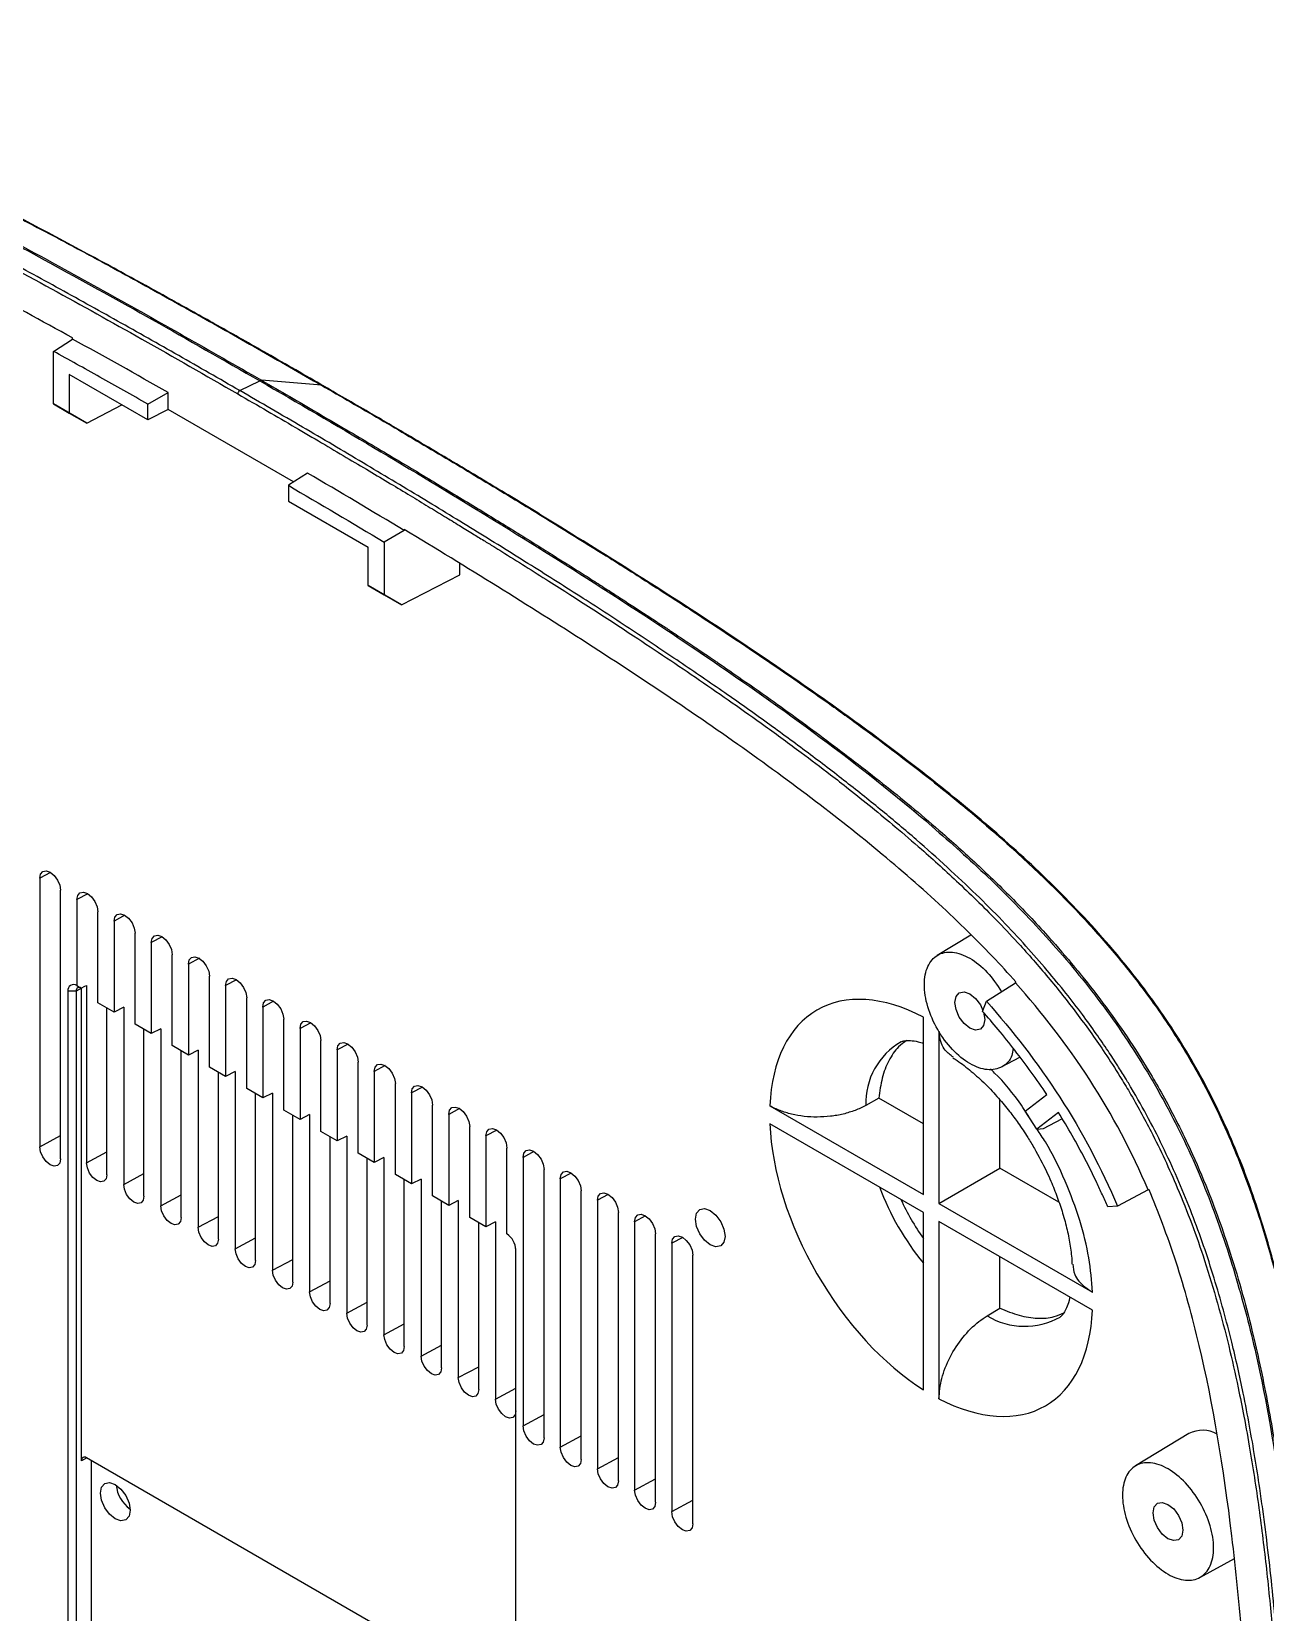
# Model space of a CAD drawing. Header units: millimetres. Extents: x 2884 to 3947, y -242 to 509.
# Drawn here: x 3772.9 to 3866.8, y 136.7 to 256.9 of the extents above; entities that cross this region are included whole.
import ezdxf

# ---------------------------------------------------------------- set-up
doc = ezdxf.new("R2010")
doc.units = ezdxf.units.MM
doc.header["$LTSCALE"] = 16.334999
doc.layers.get('0').update_dxf_attribs({"lineweight": 18})

msp = doc.modelspace()

# ---------------------------------------------------------------- linework, layer by layer
at = {"color": 7, "linetype": 'Continuous', "lineweight": 25}
for p, q in [((3774.6, 232.62), (3776.05, 233.55)), ((3776.05, 233.55), (3776.05, 233.64)), ((3774.6, 228.63), (3774.6, 232.62)), ((3775.8, 230.85), (3775.8, 227.93)), ((3781.78, 227.4), (3775.8, 230.85)), ((3788.77, 229.63), (3790.28, 230.38)), ((3794.99, 230.04), (3790.43, 230.42)), ((3774.6, 228.63), (3775.8, 227.93)), ((3775.86, 227.89), (3774.6, 228.63)), ((3777.13, 227.16), (3779.8, 228.54)), ((3781.78, 228.6), (3783.31, 229.49)), ((3781.78, 227.4), (3781.78, 228.6)), ((3783.31, 228.2), (3783.31, 229.49)), ((3775.8, 227.93), (3777.13, 227.16)), ((3777.13, 227.16), (3775.86, 227.89)), ((3783.31, 228.2), (3781.78, 227.4)), ((3792.86, 222.69), (3783.31, 228.2)), ((3793.92, 223.36), (3792.46, 222.43)), ((3792.46, 222.43), (3792.46, 221.23)), ((3792.46, 221.23), (3798.54, 217.73)), ((3801.27, 218.99), (3799.74, 218.11)), ((3801.27, 219.07), (3801.27, 218.99)), ((3798.54, 214.81), (3798.54, 217.73)), ((3799.74, 218.11), (3799.74, 214.11)), ((3805.5, 215.63), (3805.5, 216.5)), ((3801.07, 213.34), (3805.5, 215.63)), ((3798.54, 214.81), (3799.74, 214.11)), ((3799.8, 214.07), (3798.54, 214.81)), ((3799.74, 214.11), (3801.07, 213.34)), ((3801.07, 213.34), (3799.8, 214.07)), ((3773.55, 192.55), (3773.55, 172.13)), ((3775.14, 171.21), (3775.14, 191.63)), ((3776.38, 190.92), (3776.38, 184.38)), ((3777.97, 183.08), (3777.97, 189.99)), ((3779.2, 189.28), (3779.2, 182.37)), ((3780.8, 181.45), (3780.8, 188.36)), ((3782.03, 187.65), (3782.03, 180.74)), ((3844.37, 188.23), (3841.82, 186.68)), ((3783.63, 179.82), (3783.63, 186.73)), ((3784.86, 186.02), (3784.86, 179.1)), ((3775.69, 183.96), (3775.69, 109.66)), ((3776.32, 183.96), (3775.69, 183.96)), ((3776.72, 184.18), (3776.32, 183.96)), ((3776.32, 183.96), (3776.32, 109.66)), ((3776.38, 184.38), (3776.7, 184.19)), ((3776.7, 184.19), (3776.99, 184.34)), ((3776.72, 184.18), (3776.73, 184.21)), ((3776.72, 148.25), (3776.72, 184.18)), ((3776.99, 184.34), (3777.11, 184.4)), ((3777.11, 184.4), (3777.11, 170.9)), ((3786.46, 178.18), (3786.46, 185.09)), ((3787.69, 184.38), (3787.69, 177.47)), ((3845.57, 183.19), (3847.78, 184.6)), ((3847.78, 184.6), (3847.8, 184.66)), ((3779.2, 182.37), (3777.97, 183.08)), ((3789.29, 176.55), (3789.29, 183.46)), ((3790.52, 182.75), (3790.52, 175.84)), ((3845.27, 182.42), (3845.57, 183.19)), ((3778.65, 170), (3778.65, 182.69)), ((3779.94, 182.74), (3779.2, 182.37)), ((3779.94, 182.74), (3779.94, 169.26)), ((3792.11, 174.92), (3792.11, 181.83)), ((3840.77, 168.5), (3840.77, 181.99)), ((3782.03, 180.74), (3780.8, 181.45)), ((3781.48, 168.37), (3781.48, 181.05)), ((3782.76, 181.1), (3782.03, 180.74)), ((3782.76, 181.1), (3782.76, 167.63)), ((3793.35, 181.12), (3793.35, 174.21)), ((3841.95, 180.91), (3841.95, 167.82)), ((3784.86, 179.1), (3783.63, 179.82)), ((3784.31, 166.74), (3784.31, 179.42)), ((3785.59, 179.47), (3784.86, 179.1)), ((3785.59, 179.47), (3785.59, 166)), ((3794.94, 173.28), (3794.94, 180.2)), ((3796.17, 179.49), (3796.17, 172.57)), ((3787.69, 177.47), (3786.46, 178.18)), ((3797.77, 171.65), (3797.77, 178.56)), ((3846.72, 178.2), (3848.1, 178.95)), ((3787.14, 165.1), (3787.14, 177.79)), ((3788.42, 177.84), (3787.69, 177.47)), ((3788.42, 177.84), (3788.42, 164.36)), ((3799, 177.85), (3799, 170.94)), ((3800.6, 170.02), (3800.6, 176.93)), ((3790.52, 175.84), (3789.29, 176.55)), ((3789.97, 163.47), (3789.97, 176.16)), ((3791.25, 176.2), (3790.52, 175.84)), ((3791.25, 176.2), (3791.25, 162.73)), ((3801.83, 176.22), (3801.83, 169.31)), ((3837.38, 175.82), (3836.38, 175.27)), ((3840.77, 173.86), (3837.38, 175.82)), ((3846.59, 170.5), (3846.59, 175.68)), ((3848.52, 174.84), (3850.15, 176.11)), ((3793.35, 174.21), (3792.11, 174.92)), ((3792.8, 161.84), (3792.8, 174.52)), ((3794.08, 174.57), (3793.35, 174.21)), ((3794.08, 174.57), (3794.08, 161.1)), ((3803.43, 168.39), (3803.43, 175.3)), ((3804.66, 174.59), (3804.66, 167.67)), ((3829.09, 175.24), (3840.77, 168.5)), ((3849.4, 173.46), (3848.52, 174.84)), ((3851.04, 174.73), (3849.4, 173.46)), ((3796.17, 172.57), (3794.94, 173.28)), ((3806.26, 166.75), (3806.26, 173.66)), ((3840.77, 167.13), (3829.09, 173.88)), ((3849.4, 173.46), (3849.91, 173.52)), ((3849.91, 173.52), (3851.31, 174.26)), ((3795.63, 160.21), (3795.63, 172.89)), ((3796.91, 172.94), (3796.17, 172.57)), ((3796.91, 172.94), (3796.91, 159.47)), ((3807.49, 172.95), (3807.49, 166.04)), ((3809.08, 165.5), (3809.08, 172.03)), ((3799, 170.94), (3797.77, 171.65)), ((3798.45, 158.57), (3798.45, 171.26)), ((3799.73, 171.31), (3799, 170.94)), ((3799.73, 171.31), (3799.73, 157.83)), ((3810.32, 171.32), (3810.32, 150.91)), ((3801.83, 169.31), (3800.6, 170.02)), ((3801.28, 156.94), (3801.28, 169.62)), ((3802.56, 169.67), (3801.83, 169.31)), ((3802.56, 169.67), (3802.56, 156.2)), ((3811.91, 149.99), (3811.91, 170.4)), ((3813.14, 169.69), (3813.14, 149.27)), ((3841.95, 167.82), (3846.59, 170.5)), ((3851.08, 167.91), (3846.59, 170.5)), ((3804.66, 167.67), (3803.43, 168.39)), ((3814.74, 148.35), (3814.74, 168.77)), ((3857.87, 168.85), (3855.54, 167.62)), ((3857.93, 168.85), (3857.87, 168.85)), ((3804.11, 155.31), (3804.11, 167.99)), ((3805.39, 168.04), (3804.66, 167.67)), ((3805.39, 168.04), (3805.39, 154.57)), ((3815.97, 168.06), (3815.97, 147.64)), ((3817.57, 146.72), (3817.57, 167.13)), ((3840.77, 153.64), (3840.77, 167.13)), ((3841.95, 167.82), (3853.63, 161.07)), ((3855.54, 167.62), (3854.79, 167.56)), ((3807.49, 166.04), (3806.26, 166.75)), ((3806.94, 153.67), (3806.94, 166.36)), ((3808.22, 166.41), (3807.49, 166.04)), ((3808.22, 166.41), (3808.22, 152.93)), ((3818.8, 166.42), (3818.8, 146.01)), ((3841.95, 166.45), (3841.95, 152.96)), ((3853.63, 159.71), (3841.95, 166.45)), ((3820.4, 145.09), (3820.4, 165.5)), ((3821.63, 164.79), (3821.63, 144.38)), ((3809.77, 152.04), (3809.77, 164.38)), ((3809.77, 89.98), (3809.77, 164.29)), ((3823.23, 143.45), (3823.23, 163.87)), ((3846.59, 159.85), (3846.59, 163.77)), ((3845.62, 159.27), (3846.59, 159.85)), ((3860.96, 150.31), (3856.89, 147.85)), ((3809.77, 129.61), (3777.1, 148.47)), ((3777.46, 148.27), (3777.46, 110.27)), ((3861.79, 139.36), (3864.42, 140.81))]:
    msp.add_line(p, q, dxfattribs=at)
at = {"color": 8, "linetype": 'Continuous', "lineweight": 25}
for p, q in [((3774.37, 192.99), (3773.55, 192.55)), ((3777.2, 191.36), (3776.38, 190.92)), ((3780.03, 189.73), (3779.2, 189.28)), ((3782.86, 188.09), (3782.03, 187.65)), ((3785.69, 186.46), (3784.86, 186.02)), ((3788.51, 184.83), (3787.69, 184.38)), ((3791.34, 183.2), (3790.52, 182.75)), ((3794.17, 181.56), (3793.35, 181.12)), ((3797, 179.93), (3796.17, 179.49)), ((3799.83, 178.3), (3799, 177.85)), ((3802.66, 176.66), (3801.83, 176.22)), ((3805.49, 175.03), (3804.66, 174.59)), ((3808.31, 173.4), (3807.49, 172.95)), ((3773.55, 172.13), (3775.14, 172.99)), ((3777.11, 170.9), (3778.65, 171.73)), ((3811.14, 171.77), (3810.32, 171.32)), ((3779.94, 169.26), (3781.48, 170.1)), ((3813.97, 170.13), (3813.14, 169.69)), ((3782.76, 167.63), (3784.31, 168.46)), ((3816.8, 168.5), (3815.97, 168.06)), ((3785.59, 166), (3787.14, 166.83)), ((3819.63, 166.87), (3818.8, 166.42)), ((3788.42, 164.36), (3789.97, 165.2)), ((3822.46, 165.23), (3821.63, 164.79)), ((3791.25, 162.73), (3792.8, 163.56)), ((3794.08, 161.1), (3795.63, 161.93)), ((3796.91, 159.47), (3798.45, 160.3)), ((3799.73, 157.83), (3801.28, 158.67)), ((3802.56, 156.2), (3804.11, 157.03)), ((3805.39, 154.57), (3806.94, 155.4)), ((3808.22, 152.93), (3809.77, 153.77)), ((3810.32, 150.91), (3811.91, 151.77)), ((3813.14, 149.27), (3814.74, 150.13)), ((3777.12, 148.46), (3776.72, 148.25)), ((3815.97, 147.64), (3817.57, 148.5)), ((3818.8, 146.01), (3820.4, 146.87)), ((3821.63, 144.38), (3823.23, 145.24))]:
    msp.add_line(p, q, dxfattribs=at)
at = {"color": 7, "linetype": 'Continuous', "lineweight": 25}
for points in [[(3773.55, 192.55), (3773.61, 192.87), (3773.78, 193.06), (3774.04, 193.12), (3774.35, 193.01), (3774.65, 192.76), (3774.91, 192.41), (3775.08, 192.01), (3775.14, 191.63)], [(3776.38, 190.92), (3776.44, 191.23), (3776.61, 191.43), (3776.87, 191.48), (3777.17, 191.38), (3777.48, 191.13), (3777.74, 190.78), (3777.91, 190.38), (3777.97, 189.99)], [(3779.2, 189.28), (3779.26, 189.6), (3779.44, 189.8), (3779.7, 189.85), (3780, 189.74), (3780.31, 189.5), (3780.57, 189.15), (3780.74, 188.75), (3780.8, 188.36)], [(3782.03, 187.65), (3782.09, 187.97), (3782.27, 188.17), (3782.52, 188.22), (3782.83, 188.11), (3783.14, 187.86), (3783.4, 187.51), (3783.57, 187.12), (3783.63, 186.73)], [(3784.86, 186.02), (3784.92, 186.33), (3785.09, 186.53), (3785.35, 186.58), (3785.66, 186.48), (3785.96, 186.23), (3786.22, 185.88), (3786.4, 185.48), (3786.46, 185.09)], [(3787.69, 184.38), (3787.75, 184.7), (3787.92, 184.9), (3788.18, 184.95), (3788.49, 184.84), (3788.79, 184.6), (3789.05, 184.25), (3789.23, 183.85), (3789.29, 183.46)], [(3790.52, 182.75), (3790.58, 183.07), (3790.75, 183.27), (3791.01, 183.32), (3791.32, 183.21), (3791.62, 182.97), (3791.88, 182.62), (3792.05, 182.22), (3792.11, 181.83)], [(3845.35, 182.35), (3845.43, 181.8), (3845.35, 181.35), (3845.1, 181.07), (3844.73, 181), (3844.3, 181.15), (3843.87, 181.5), (3843.5, 181.99), (3843.25, 182.56), (3843.17, 183.11), (3843.25, 183.56), (3843.5, 183.84), (3843.87, 183.91), (3844.3, 183.76), (3844.73, 183.41), (3845.1, 182.92), (3845.3, 182.5)], [(3793.35, 181.12), (3793.41, 181.44), (3793.58, 181.64), (3793.84, 181.69), (3794.14, 181.58), (3794.45, 181.33), (3794.71, 180.98), (3794.88, 180.58), (3794.94, 180.2)], [(3796.17, 179.49), (3796.23, 179.8), (3796.41, 180), (3796.67, 180.05), (3796.97, 179.95), (3797.28, 179.7), (3797.54, 179.35), (3797.71, 178.95), (3797.77, 178.56)], [(3799, 177.85), (3799.06, 178.17), (3799.24, 178.37), (3799.5, 178.42), (3799.8, 178.31), (3800.11, 178.07), (3800.37, 177.72), (3800.54, 177.32), (3800.6, 176.93)], [(3801.83, 176.22), (3801.89, 176.54), (3802.06, 176.74), (3802.32, 176.79), (3802.63, 176.68), (3802.94, 176.43), (3803.19, 176.08), (3803.37, 175.69), (3803.43, 175.3)], [(3804.66, 174.59), (3804.72, 174.9), (3804.89, 175.1), (3805.15, 175.15), (3805.46, 175.05), (3805.76, 174.8), (3806.02, 174.45), (3806.2, 174.05), (3806.26, 173.66)], [(3807.49, 172.95), (3807.55, 173.27), (3807.72, 173.47), (3807.98, 173.52), (3808.29, 173.42), (3808.59, 173.17), (3808.85, 172.82), (3809.02, 172.42), (3809.08, 172.03)], [(3775.14, 171.21), (3775.08, 170.89), (3774.91, 170.7), (3774.65, 170.64), (3774.35, 170.75), (3774.04, 171), (3773.78, 171.35), (3773.61, 171.75), (3773.55, 172.13)], [(3778.65, 170), (3778.6, 169.69), (3778.43, 169.5), (3778.18, 169.45), (3777.88, 169.56), (3777.58, 169.79), (3777.33, 170.13), (3777.17, 170.52), (3777.11, 170.9)], [(3810.32, 171.32), (3810.38, 171.64), (3810.55, 171.84), (3810.81, 171.89), (3811.11, 171.78), (3811.42, 171.54), (3811.68, 171.19), (3811.85, 170.79), (3811.91, 170.4)], [(3813.14, 169.69), (3813.21, 170.01), (3813.38, 170.21), (3813.64, 170.26), (3813.94, 170.15), (3814.25, 169.9), (3814.51, 169.55), (3814.68, 169.15), (3814.74, 168.77)], [(3781.48, 168.37), (3781.42, 168.06), (3781.26, 167.87), (3781.01, 167.82), (3780.71, 167.92), (3780.41, 168.16), (3780.16, 168.5), (3779.99, 168.89), (3779.94, 169.26)], [(3815.97, 168.06), (3816.03, 168.37), (3816.21, 168.57), (3816.47, 168.62), (3816.77, 168.52), (3817.08, 168.27), (3817.34, 167.92), (3817.51, 167.52), (3817.57, 167.13)], [(3784.31, 166.74), (3784.25, 166.43), (3784.08, 166.24), (3783.83, 166.19), (3783.54, 166.29), (3783.24, 166.53), (3782.99, 166.87), (3782.82, 167.25), (3782.76, 167.63)], [(3823.42, 166.62), (3823.5, 167.07), (3823.75, 167.35), (3824.12, 167.42), (3824.55, 167.27), (3824.98, 166.92), (3825.35, 166.42), (3825.59, 165.86), (3825.68, 165.31), (3825.59, 164.86), (3825.35, 164.58), (3824.98, 164.51), (3824.55, 164.66), (3824.12, 165.01), (3823.75, 165.5), (3823.5, 166.07), (3823.42, 166.62)], [(3787.14, 165.1), (3787.08, 164.8), (3786.91, 164.6), (3786.66, 164.55), (3786.37, 164.66), (3786.07, 164.9), (3785.82, 165.23), (3785.65, 165.62), (3785.59, 166)], [(3818.8, 166.42), (3818.86, 166.74), (3819.04, 166.94), (3819.29, 166.99), (3819.6, 166.88), (3819.91, 166.64), (3820.16, 166.29), (3820.34, 165.89), (3820.4, 165.5)], [(3821.63, 164.79), (3821.69, 165.11), (3821.86, 165.31), (3822.12, 165.36), (3822.43, 165.25), (3822.73, 165), (3822.99, 164.66), (3823.17, 164.26), (3823.23, 163.87)], [(3789.97, 163.47), (3789.91, 163.16), (3789.74, 162.97), (3789.49, 162.92), (3789.19, 163.02), (3788.9, 163.26), (3788.65, 163.6), (3788.48, 163.99), (3788.42, 164.36)], [(3792.8, 161.84), (3792.74, 161.53), (3792.57, 161.34), (3792.32, 161.29), (3792.02, 161.39), (3791.73, 161.63), (3791.48, 161.97), (3791.31, 162.36), (3791.25, 162.73)], [(3795.63, 160.21), (3795.57, 159.9), (3795.4, 159.7), (3795.15, 159.66), (3794.85, 159.76), (3794.56, 160), (3794.3, 160.34), (3794.14, 160.72), (3794.08, 161.1)], [(3798.45, 158.57), (3798.39, 158.26), (3798.23, 158.07), (3797.98, 158.02), (3797.68, 158.13), (3797.38, 158.36), (3797.13, 158.7), (3796.96, 159.09), (3796.91, 159.47)], [(3801.28, 156.94), (3801.22, 156.63), (3801.06, 156.44), (3800.8, 156.39), (3800.51, 156.49), (3800.21, 156.73), (3799.96, 157.07), (3799.79, 157.46), (3799.73, 157.83)], [(3804.11, 155.31), (3804.05, 155), (3803.88, 154.81), (3803.63, 154.76), (3803.34, 154.86), (3803.04, 155.1), (3802.79, 155.44), (3802.62, 155.82), (3802.56, 156.2)], [(3806.94, 153.67), (3806.88, 153.37), (3806.71, 153.17), (3806.46, 153.12), (3806.17, 153.23), (3805.87, 153.47), (3805.62, 153.8), (3805.45, 154.19), (3805.39, 154.57)], [(3809.77, 152.04), (3809.71, 151.73), (3809.54, 151.54), (3809.29, 151.49), (3808.99, 151.59), (3808.7, 151.83), (3808.45, 152.17), (3808.28, 152.56), (3808.22, 152.93)], [(3811.91, 149.99), (3811.85, 149.67), (3811.68, 149.47), (3811.42, 149.42), (3811.11, 149.52), (3810.81, 149.77), (3810.55, 150.12), (3810.38, 150.52), (3810.32, 150.91)], [(3814.74, 148.35), (3814.68, 148.04), (3814.51, 147.84), (3814.25, 147.79), (3813.94, 147.89), (3813.64, 148.14), (3813.38, 148.49), (3813.21, 148.89), (3813.14, 149.27)], [(3817.57, 146.72), (3817.51, 146.4), (3817.34, 146.2), (3817.08, 146.15), (3816.77, 146.26), (3816.47, 146.51), (3816.21, 146.86), (3816.03, 147.25), (3815.97, 147.64)], [(3778.16, 145.79), (3778.25, 146.24), (3778.49, 146.52), (3778.86, 146.59), (3779.29, 146.44), (3779.73, 146.09), (3780.09, 145.6), (3780.34, 145.03), (3780.43, 144.48), (3780.34, 144.03), (3780.09, 143.75), (3779.73, 143.68), (3779.29, 143.83), (3778.86, 144.18), (3778.49, 144.67), (3778.25, 145.24), (3778.16, 145.79)], [(3820.4, 145.09), (3820.34, 144.77), (3820.16, 144.57), (3819.91, 144.52), (3819.6, 144.63), (3819.29, 144.87), (3819.04, 145.22), (3818.86, 145.62), (3818.8, 146.01)], [(3823.23, 143.45), (3823.17, 143.14), (3822.99, 142.94), (3822.73, 142.89), (3822.43, 142.99), (3822.12, 143.24), (3821.86, 143.59), (3821.69, 143.99), (3821.63, 144.38)], [(3860.5, 142.97), (3860.42, 142.52), (3860.17, 142.24), (3859.81, 142.17), (3859.37, 142.32), (3858.94, 142.67), (3858.57, 143.16), (3858.33, 143.73), (3858.24, 144.28), (3858.33, 144.73), (3858.57, 145.01), (3858.94, 145.08), (3859.37, 144.93), (3859.81, 144.58), (3860.17, 144.09), (3860.42, 143.52), (3860.5, 142.97)]]:
    msp.add_lwpolyline(points, dxfattribs=at)
for centre, radius, start, end in [((3788.92, 229.37), 0.304, 120.0658, 177.6238), ((3790.41, 230.13), 0.29, 87.3444, 118.2381), ((3776.12, 184.03), 0.434, 53.3204, 189.593), ((3776.56, 184), 0.241, 52.9259, 189.5362), ((3808.23, 164.21), 1.54, 2.6823, 56.346), ((3862, 148.25), 2.31, 61.2651, 116.8315), ((3776.96, 148.29), 0.234, 50.7948, 189.2157), ((3781.86, 146.62), 2.5, 185.0709, 234.9239)]:
    msp.add_arc(centre, radius, start, end, dxfattribs=at)
at = {"color": 8, "linetype": 'Continuous', "lineweight": 25}
for centre, radius, start, end in [((3841.77, 175.44), 5.39, 120.0304, 181.8512), ((3856.7, 176.33), 20.6, 200.6442, 219.3533), ((3848.47, 163.99), 5.52, 238.926, 299.2337)]:
    msp.add_arc(centre, radius, start, end, dxfattribs=at)
for points, knots in [([(3721.46, 254.89), (3722.04, 255.14), (3723.36, 255.72), (3725.71, 256.13), (3729.05, 256.25), (3733.31, 255.7), (3738.38, 254.34), (3743.51, 252.54), (3748.67, 250.4), (3754.41, 247.77), (3760.71, 244.68), (3767.57, 241.11), (3774.44, 237.4), (3781.46, 233.49), (3786.18, 230.78), (3788.62, 229.38)], [0, 0, 0, 0, 3967.618716, 9013.878881, 14318.618262, 23355.29692, 32355.066291, 41243.935345, 50135.567075, 59085.036298, 70815.121816, 82536.196941, 94324.36745, 106033.890254, 118538.274573, 118538.274573, 118538.274573, 118538.274573]), ([(3788.77, 229.63), (3787.99, 230.08), (3786.44, 230.97), (3784.12, 232.3), (3781.79, 233.62), (3779.46, 234.93), (3777.14, 236.22), (3774.81, 237.51), (3772.49, 238.78), (3770.17, 240.03), (3767.85, 241.27), (3765.53, 242.49), (3763.21, 243.7), (3759.93, 245.37), (3755.7, 247.46), (3750.52, 249.89), (3745.35, 252.11), (3741.51, 253.55), (3738.7, 254.48), (3736.59, 255.12), (3733.6, 255.87), (3731.09, 256.28), (3729.33, 256.42), (3728.57, 256.45), (3727.82, 256.47), (3727.08, 256.45), (3726.35, 256.41), (3725.63, 256.34), (3724.92, 256.23), (3724.23, 256.1), (3723.55, 255.94), (3722.88, 255.73), (3722.23, 255.5), (3721.81, 255.32), (3721.6, 255.23)], [0, 0, 0, 0, 9556.161199, 19114.639941, 28674.188124, 38233.588132, 47791.655232, 57347.240026, 66899.230929, 76446.69147, 85989.728437, 95528.129276, 105061.672154, 114590.295983, 135999.332791, 157389.210144, 178774.904779, 200192.905901, 205345.648348, 214240.426358, 226938.459933, 243615.991405, 247075.750937, 250528.288727, 253968.297292, 257399.108681, 260823.518969, 264243.778204, 267662.435906, 271082.418817, 274513.222574, 277955.630904, 281403.694405, 284851.69693, 284851.69693, 284851.69693, 284851.69693]), ([(3732.68, 256.94), (3732.87, 256.92), (3734.34, 256.82), (3736.15, 256.35), (3738.01, 255.87), (3738.8, 255.65), (3739.59, 255.41), (3740.38, 255.17), (3741.17, 254.91), (3741.96, 254.65), (3742.72, 254.38), (3743.39, 254.14), (3744.17, 253.86), (3745.29, 253.43), (3747.14, 252.71), (3749.77, 251.61), (3753.24, 250.07), (3757.51, 248.07), (3762.55, 245.57), (3768.38, 242.56), (3774.98, 239.01), (3782.37, 234.92), (3787.55, 231.94), (3790.28, 230.38)], [0, 0, 0, 0, 2067.659511, 15563.046965, 18201.043294, 20836.34216, 23469.682453, 26101.51677, 28732.317521, 31362.371319, 33992.052183, 36264.217026, 38002.051785, 41698.403369, 47353.943196, 56165.385076, 67518.611999, 81406.381243, 97807.228852, 116720.046257, 138149.613627, 162104.811616, 188589.161914, 188589.161914, 188589.161914, 188589.161914]), ([(3733.01, 256.93), (3733.57, 256.86), (3735.2, 256.67), (3737.97, 255.97), (3741.51, 254.92), (3744.87, 253.7), (3748.46, 252.26), (3751.77, 250.84), (3758.07, 247.94), (3766.96, 243.47), (3778.71, 237.12), (3786.52, 232.65), (3790.43, 230.42)], [0, 0, 0, 0, 2878.556829, 8401.580532, 13763.470105, 20307.518129, 24775.321968, 31160.521159, 36231.979372, 55073.203555, 73801.478202, 92489.27819, 92489.27819, 92489.27819, 92489.27819]), ([(3755.86, 250.61), (3756.39, 250.38), (3758.12, 249.65), (3761.42, 248.09), (3765.8, 245.96), (3770.62, 243.5), (3775.5, 240.93), (3780.37, 238.29), (3785.24, 235.59), (3790.12, 232.84), (3793.37, 230.97), (3794.99, 230.04)], [0, 0, 0, 0, 3500.846597, 11213.167593, 21424.772915, 31937.211503, 42445.738658, 52953.870713, 63461.402221, 73967.670527, 84471.803163, 84471.803163, 84471.803163, 84471.803163]), ([(3795.19, 229.95), (3795.18, 229.96), (3795.12, 230.02), (3795.04, 230.03), (3794.99, 230.04)], [0, 0, 0, 0, 7628.546327, 23005.622732, 23005.622732, 23005.622732, 23005.622732]), ([(3849.04, 174.02), (3848.78, 174.44), (3847.92, 175.79), (3846.82, 177.15), (3845.97, 177.94), (3845.86, 178.04)], [0, 0, 0, 0, 9329.858028, 29665.23453, 32645.425254, 32645.425254, 32645.425254, 32645.425254]), ([(3853.63, 161.07), (3853.56, 161.93), (3853.42, 163.69), (3852.71, 166.56), (3851.59, 169.54), (3850.46, 171.9), (3849.63, 173.14), (3849.41, 173.46)], [0, 0, 0, 0, 10969.368939, 22515.303814, 34480.353506, 46666.485654, 50903.165207, 50903.165207, 50903.165207, 50903.165207])]:
    msp.add_open_spline(points, degree=3, knots=knots, dxfattribs=at)
at = {"color": 7, "linetype": 'Continuous', "lineweight": 25}
for points, knots in [([(3776.05, 233.64), (3771.34, 236.23), (3766.7, 238.72), (3762.28, 240.98), (3757.76, 243.3), (3753.46, 245.38), (3749.47, 247.13), (3745.48, 248.88), (3741.79, 250.31), (3738.48, 251.31), (3735.25, 252.29), (3732.4, 252.86), (3729.9, 252.98)], [0, 0, 0, 0, 9914.937113, 9914.937113, 9914.937113, 20070.809981, 20070.809981, 20070.809981, 30226.682848, 30226.682848, 30226.682848, 40141.70979, 40141.70979, 40141.70979, 40141.70979]), ([(3795.2, 229.95), (3793.75, 230.79), (3791.04, 232.35), (3787.27, 234.48), (3784.08, 236.26), (3781.46, 237.71), (3779.23, 238.93), (3774.63, 241.42), (3768.63, 244.57), (3761.58, 248.07), (3757.78, 249.77), (3756.07, 250.53)], [0, 0, 0, 0, 9432.200189, 17601.593105, 24507.156595, 30148.570665, 34637.461784, 38960.305361, 60080.221797, 73647.635102, 84862.426438, 84862.426438, 84862.426438, 84862.426438]), ([(3781.78, 228.6), (3781.16, 228.95), (3779.95, 229.64), (3778.14, 230.65), (3776.36, 231.65), (3775.18, 232.3), (3774.6, 232.62)], [0, 0, 0, 0, 10399.137796, 20631.741728, 30697.920737, 40597.789259, 40597.789259, 40597.789259, 40597.789259]), ([(3869.14, 90.71), (3869.14, 91.58), (3869.14, 93.31), (3869.14, 95.87), (3869.12, 98.34), (3869.1, 100.75), (3869.07, 103.07), (3869.04, 105.32), (3869, 107.49), (3868.95, 109.58), (3868.9, 111.6), (3868.84, 113.53), (3868.78, 115.39), (3868.72, 117.16), (3868.65, 118.86), (3868.58, 120.48), (3868.51, 122.02), (3868.44, 123.47), (3868.37, 124.85), (3868.29, 126.15), (3868.22, 127.36), (3868.14, 128.5), (3868.07, 129.55), (3868, 130.52), (3867.94, 131.4), (3867.74, 134), (3867.35, 138.35), (3866.8, 143.01), (3866.21, 147.18), (3865.73, 150.12), (3865.02, 153.83), (3864.18, 157.58), (3862.94, 162.13), (3861.26, 167.03), (3859.17, 171.9), (3857.36, 175.32), (3856.09, 177.42), (3855.51, 178.36), (3854.77, 179.49), (3853.88, 180.79), (3852.82, 182.25), (3851.57, 183.87), (3850.14, 185.61), (3848.53, 187.46), (3846.72, 189.39), (3844.73, 191.38), (3842.54, 193.44), (3840.17, 195.55), (3837.6, 197.71), (3834.86, 199.9), (3831.94, 202.13), (3828.85, 204.4), (3825.6, 206.7), (3822.17, 209.04), (3818.58, 211.44), (3814.82, 213.88), (3810.89, 216.37), (3806.79, 218.92), (3802.52, 221.52), (3798.09, 224.18), (3793.48, 226.9), (3790.36, 228.71), (3788.77, 229.63)], [0, 0, 0, 0, 8914.822816, 17557.129317, 25926.268748, 34021.715026, 41843.053302, 49389.967144, 56662.226403, 63659.675828, 70382.230704, 76830.096549, 83003.469264, 88902.470454, 94527.235487, 99877.904835, 104954.616438, 109757.499283, 114286.668276, 118542.220443, 122524.232452, 126232.759386, 129667.834676, 132829.471058, 135717.662415, 138332.386465, 158120.556995, 177903.419897, 182890.951803, 197673.773364, 205491.082031, 217454.561986, 232288.457505, 247056.637819, 261856.933494, 276706.321154, 279133.433421, 282209.116718, 285934.089362, 290313.116296, 295357.176795, 301091.0128, 307503.127226, 314550.9959, 322216.773754, 330515.207488, 339464.156644, 349080.907544, 359370.627416, 370315.504431, 381880.842551, 394060.470389, 406871.890268, 420320.901283, 434413.571699, 449153.55266, 464543.607698, 480585.773908, 497281.629214, 514633.084499, 532641.395453, 551307.42469, 551307.42469, 551307.42469, 551307.42469]), ([(3790.28, 230.38), (3796.06, 227.04), (3801.84, 223.63), (3813.38, 216.54), (3819.14, 212.89), (3827.74, 207.02), (3830.6, 205), (3836.31, 200.72), (3839.15, 198.48), (3843.39, 194.78), (3844.8, 193.5), (3846.9, 191.46), (3847.6, 190.75), (3849, 189.31), (3849.69, 188.56), (3851.04, 187.05), (3851.71, 186.28), (3853.01, 184.69), (3853.65, 183.88), (3855.52, 181.39), (3856.7, 179.63), (3858.08, 177.34), (3858.35, 176.87), (3858.88, 175.94), (3859.64, 174.55), (3860.35, 173.14), (3861.68, 170.3), (3862.45, 168.39), (3863.49, 165.5), (3863.82, 164.53), (3864.43, 162.59), (3864.71, 161.62), (3865.51, 158.75), (3865.96, 156.86), (3867.15, 151.25), (3867.73, 147.58), (3868.65, 140.31), (3869, 136.72), (3869.56, 129.6), (3869.77, 126.09), (3870.1, 119.1), (3870.22, 115.63), (3870.49, 105.28), (3870.55, 98.44), (3870.55, 91.64)], [0, 0, 0, 0, 25368.209693, 25368.209693, 50736.419386, 50736.419386, 63420.524232, 63420.524232, 76104.629079, 76104.629079, 82446.681502, 82446.681502, 85617.707713, 85617.707713, 88788.733925, 88788.733925, 91959.760137, 91959.760137, 95130.786348, 95130.786348, 101472.838772, 101472.838772, 103058.351877, 103058.351877, 104643.864983, 107814.891195, 107814.891195, 114156.943618, 114156.943618, 117327.96983, 117327.96983, 120498.996041, 120498.996041, 126841.048464, 126841.048464, 139525.153311, 139525.153311, 152209.258157, 152209.258157, 164893.363004, 164893.363004, 177577.46785, 177577.46785, 202945.677543, 202945.677543, 202945.677543, 202945.677543]), ([(3790.43, 230.42), (3791.14, 230), (3792.55, 229.19), (3794.62, 227.98), (3796.63, 226.8), (3798.57, 225.66), (3800.45, 224.54), (3802.25, 223.46), (3803.99, 222.41), (3805.66, 221.4), (3807.27, 220.42), (3808.8, 219.48), (3810.27, 218.57), (3811.67, 217.7), (3813, 216.86), (3814.26, 216.07), (3815.46, 215.31), (3816.59, 214.58), (3817.65, 213.9), (3818.64, 213.25), (3819.57, 212.65), (3820.43, 212.09), (3821.22, 211.57), (3821.94, 211.09), (3822.59, 210.65), (3823.18, 210.26), (3823.7, 209.91), (3824.14, 209.61), (3824.53, 209.35), (3824.84, 209.14), (3825.64, 208.59), (3827.16, 207.54), (3830.03, 205.53), (3833.69, 202.85), (3837.97, 199.56), (3841.75, 196.42), (3845.02, 193.48), (3847.82, 190.76), (3850.33, 188.08), (3852.54, 185.5), (3854.46, 183.06), (3856.26, 180.52), (3857.72, 178.24), (3858.9, 176.2), (3859.89, 174.36), (3861.05, 172), (3862.19, 169.4), (3863.25, 166.62), (3864.19, 163.85), (3865.07, 160.89), (3865.83, 157.96), (3866.46, 155.13), (3867, 152.43), (3867.46, 149.79), (3867.89, 147.04), (3868.25, 144.41), (3868.6, 141.56), (3868.99, 137.95), (3869.39, 133.39), (3869.76, 128.07), (3870.04, 122.8), (3870.26, 117.56), (3870.41, 112.67), (3870.53, 107.49), (3870.62, 101.64), (3870.65, 96.2), (3870.65, 92.79), (3870.65, 91.75)], [0, 0, 0, 0, 8937.261735, 17595.91547, 25975.128023, 34074.1733, 41892.421399, 49429.328287, 56684.426078, 63657.313972, 70347.649863, 76755.170451, 82880.164671, 88723.096572, 94284.268924, 99563.837613, 104561.826989, 109278.145134, 113712.599124, 117864.910257, 121734.729222, 125321.651123, 128625.230277, 131644.994646, 134380.459795, 136831.142231, 138996.571984, 140876.304299, 142469.932389, 143777.222842, 144797.843296, 152611.968745, 162840.111739, 180882.43961, 198950.903889, 217096.31245, 229167.406918, 241446.215349, 254035.484939, 263294.878777, 272522.142547, 281950.104502, 291101.255874, 296517.420431, 302723.935142, 309676.013728, 319866.160802, 328127.604884, 336570.965732, 346701.508134, 356847.640651, 365244.302404, 374499.53528, 383662.833584, 391540.839234, 402099.460546, 410355.575954, 420575.726078, 439080.872024, 457581.936461, 476071.209914, 494575.710793, 513040.040324, 528200.582633, 550015.440469, 575806.085056, 587007.719219, 587007.719219, 587007.719219, 587007.719219]), ([(3794.99, 230.04), (3795.73, 229.61), (3797.21, 228.75), (3799.44, 227.46), (3801.66, 226.15), (3803.88, 224.84), (3806.1, 223.51), (3808.32, 222.18), (3811.76, 220.09), (3815.61, 217.72), (3819.82, 215.06), (3822.82, 213.13), (3826.07, 210.99), (3829.61, 208.62), (3833.3, 206.05), (3836.3, 203.88), (3838.71, 202.08), (3841.02, 200.3), (3843.59, 198.24), (3847.54, 194.89), (3851.55, 191.11), (3855.29, 186.91), (3857.71, 183.88), (3859.58, 181.17), (3860.96, 178.93), (3862.09, 176.92), (3863.27, 174.6), (3864.85, 171.01), (3866.32, 166.91), (3867.73, 161.95), (3868.77, 157.28), (3869.63, 152.48), (3870.27, 147.94), (3870.79, 143.46), (3871.16, 139.57), (3871.51, 135.15), (3871.85, 129.96), (3872.15, 123.62), (3872.36, 117.31), (3872.49, 111.4), (3872.57, 105.89), (3872.61, 100.76), (3872.61, 97.48), (3872.61, 95.89)], [0, 0, 0, 0, 6069.718057, 12138.453154, 18206.204405, 24272.988189, 30338.839428, 36403.812861, 42467.984319, 58539.266832, 67918.886302, 77006.699995, 83182.542164, 94630.85787, 106095.836441, 113587.992235, 119388.395, 126084.747925, 132710.733994, 140805.843318, 159372.054529, 167006.992514, 174645.276223, 182257.031872, 186214.214676, 189850.830549, 195580.095845, 201332.872786, 212802.75478, 221532.848672, 232893.798874, 242880.695791, 252861.965825, 262853.425349, 272860.957442, 279180.90323, 292901.232693, 308391.839863, 323026.798371, 336811.668643, 349745.610087, 361828.23421, 373059.130179, 373059.130179, 373059.130179, 373059.130179]), ([(3872.63, 96.11), (3872.64, 97.42), (3872.64, 99.72), (3872.62, 102.76), (3872.6, 105.11), (3872.58, 107.11), (3872.56, 109.04), (3872.49, 113.45), (3872.32, 120.02), (3871.96, 128.8), (3871.46, 136.65), (3870.81, 143.91), (3870, 150.56), (3868.96, 156.77), (3867.67, 162.52), (3866.15, 167.76), (3864.15, 173.03), (3861.6, 178.19), (3858.48, 183.06), (3854.73, 187.78), (3850.46, 192.28), (3845.76, 196.54), (3840.98, 200.44), (3836.16, 204.07), (3829.93, 208.49), (3822.26, 213.59), (3814.87, 218.22), (3809.27, 221.65), (3806.19, 223.5), (3803.71, 224.97), (3801.51, 226.28), (3798.6, 227.99), (3796.41, 229.25), (3795.2, 229.95)], [0, 0, 0, 0, 7121.570454, 12622.965462, 16530.812219, 19947.636012, 23448.19247, 27013.6378, 43843.434536, 58869.03991, 73900.057268, 85289.984202, 96670.494081, 108040.093779, 116602.84061, 125158.185229, 133700.731001, 142304.917633, 150819.38749, 159409.643999, 169657.432078, 179905.423877, 190171.542685, 200416.963293, 210657.918435, 229780.17109, 248903.829192, 257318.51231, 265179.462055, 268343.481911, 272952.071378, 279083.869663, 286739.845975, 286739.845975, 286739.845975, 286739.845975]), ([(3788.62, 229.38), (3789.37, 228.95), (3790.83, 228.1), (3792.95, 226.86), (3794.95, 225.69), (3796.82, 224.58), (3798.57, 223.55), (3800.2, 222.58), (3801.69, 221.68), (3803.06, 220.85), (3804.31, 220.09), (3805.43, 219.4), (3806.42, 218.79), (3807.29, 218.26), (3808.04, 217.8), (3809.68, 216.78), (3813.23, 214.55), (3817.41, 211.86), (3821.23, 209.32), (3824.57, 207.06), (3827.98, 204.68), (3831.3, 202.25), (3833.42, 200.65), (3835.81, 198.78), (3838.12, 196.91), (3840.91, 194.51), (3843.55, 192.12), (3846.06, 189.66), (3848.37, 187.21), (3850.41, 184.87), (3852.56, 182.14), (3854.33, 179.66), (3855.6, 177.68), (3856.8, 175.7), (3858.33, 172.9), (3860.32, 168.63), (3861.95, 164.24), (3863.16, 160.23), (3864.01, 156.99), (3864.65, 154.13), (3865.18, 151.48), (3865.75, 148.32), (3866.35, 144.33), (3866.82, 140.44), (3867.14, 137.37), (3867.37, 134.86), (3867.68, 131.09), (3868, 126.35), (3868.28, 120.92), (3868.48, 115.82), (3868.63, 110.76), (3868.74, 105.71), (3868.81, 100.69), (3868.85, 95.69), (3868.85, 92.36), (3868.85, 90.7)], [0, 0, 0, 0, 7676.453527, 14923.455658, 21741.243262, 28130.059349, 34090.144603, 39621.730599, 44725.034621, 49400.255996, 53647.573776, 57467.145606, 60859.109048, 63823.589188, 66360.673407, 68470.432791, 80678.413384, 102713.937186, 111273.783761, 119834.532825, 136970.492652, 146372.651974, 154104.955147, 158859.215541, 171206.768331, 178171.475876, 188274.830293, 199227.541433, 205320.05329, 213888.498589, 222444.402389, 230972.815125, 236097.90544, 239489.119595, 247687.418852, 259146.889478, 273760.552936, 282352.41606, 290957.11308, 299542.608329, 305396.161667, 312410.966875, 325288.158649, 338177.355134, 344849.177598, 351066.657337, 359381.234009, 376792.789143, 391488.660446, 406188.659011, 420894.304064, 435605.644543, 450320.835738, 465037.148674, 479751.500167, 479751.500167, 479751.500167, 479751.500167]), ([(3847.8, 184.66), (3847.23, 185.3), (3846.63, 185.96), (3846.01, 186.61), (3845.33, 187.32), (3844.62, 188.04), (3843.89, 188.75), (3842.43, 190.17), (3840.88, 191.6), (3839.22, 193.02), (3835.9, 195.88), (3832.19, 198.75), (3828.17, 201.64), (3824.14, 204.54), (3819.8, 207.45), (3815.22, 210.4), (3810.75, 213.28), (3806.05, 216.19), (3801.27, 219.07)], [0, 0, 0, 0, 3405.329588, 3405.329588, 3405.329588, 7165.736002, 7165.736002, 7165.736002, 14686.548828, 14686.548828, 14686.548828, 29728.174482, 29728.174482, 29728.174482, 44769.800136, 44769.800136, 44769.800136, 59454.578168, 59454.578168, 59454.578168, 59454.578168]), ([(3847.6, 179.6), (3847.57, 179.42), (3847.48, 178.76), (3846.79, 178.12), (3845.67, 177.87), (3844.3, 178.35), (3842.94, 179.45), (3841.79, 181), (3841.02, 182.78), (3840.75, 184.51), (3841.02, 185.92), (3841.79, 186.81), (3842.94, 187.03), (3844.3, 186.56), (3845.66, 185.49), (3846.36, 184.44), (3846.71, 183.92)], [0, 0, 0, 0, 3765.183475, 13666.247536, 23567.440111, 33468.497292, 43369.705895, 53270.770101, 63171.919935, 73073.045298, 82974.132804, 92875.282638, 102776.346845, 112677.562977, 122578.627688, 132136.344549, 132136.344549, 132136.344549, 132136.344549]), ([(3857.87, 168.85), (3856.63, 171.71), (3855.15, 174.56), (3853.42, 177.22), (3851.7, 179.89), (3849.77, 182.34), (3847.78, 184.6)], [0, 0, 0, 0, 11751.09409, 11751.09409, 11751.09409, 23502.185015, 23502.185015, 23502.185015, 23502.185015]), ([(3840.77, 181.99), (3837.72, 183.58), (3834.83, 183.77), (3830.51, 181.27), (3829.23, 178.68), (3829.09, 175.24)], [0, 0, 0, 0, 20718.067606, 20718.067606, 41436.135212, 41436.135212, 41436.135212, 41436.135212]), ([(3845.57, 183.19), (3847.53, 180.96), (3849.44, 178.53), (3851.14, 175.9), (3852.85, 173.26), (3854.31, 170.45), (3855.54, 167.62)], [0, 0, 0, 0, 11738.473542, 11738.473542, 11738.473542, 23482.288496, 23482.288496, 23482.288496, 23482.288496]), ([(3850.15, 176.11), (3849.78, 176.67), (3849.37, 177.25), (3848.97, 177.8), (3848.56, 178.36), (3848.15, 178.91), (3847.73, 179.46), (3847.31, 180), (3846.88, 180.53), (3846.45, 181.05), (3846.06, 181.52), (3845.66, 181.98), (3845.27, 182.42)], [0, 0, 0, 0, 10613.255596, 10613.255596, 10613.255596, 21331.288133, 21331.288133, 21331.288133, 32049.32067, 32049.32067, 32049.32067, 41628.523508, 41628.523508, 41628.523508, 41628.523508]), ([(3843.05, 178.94), (3842.83, 179.1), (3842.31, 179.46), (3842.02, 180.23), (3841.99, 180.78), (3841.98, 180.86)], [0, 0, 0, 0, 12732.903391, 29621.986994, 32593.975165, 32593.975165, 32593.975165, 32593.975165]), ([(3839.49, 180.2), (3839.28, 180.05), (3838.74, 179.66), (3838.11, 178.7), (3837.58, 177.4), (3837.45, 176.34), (3837.38, 175.82)], [0, 0, 0, 0, 7264.241079, 18685.654157, 30107.16391, 41528.632514, 41528.632514, 41528.632514, 41528.632514]), ([(3839.09, 180.11), (3839.12, 180.12), (3839.17, 180.16), (3839.4, 180.21), (3839.89, 180.2), (3840.35, 180.14), (3840.7, 180.01), (3840.77, 179.99)], [0, 0, 0, 0, 8816.68121, 23938.488287, 36011.866387, 47766.39928, 50689.894485, 50689.894485, 50689.894485, 50689.894485]), ([(3843.01, 178.88), (3843.12, 178.82), (3843.57, 178.54), (3844.41, 177.88), (3845.47, 176.92), (3846.45, 175.88), (3847.28, 174.88), (3848.02, 173.88), (3848.65, 172.94), (3849.04, 172.28), (3849.21, 172)], [0, 0, 0, 0, 4088.608761, 16876.734867, 29517.855597, 41495.324029, 51953.373941, 60460.553942, 70509.278692, 77907.451252, 77907.451252, 77907.451252, 77907.451252]), ([(3836.38, 175.27), (3836.13, 175.13), (3835.86, 175), (3835.43, 174.84), (3835.28, 174.79), (3834.98, 174.7), (3834.82, 174.65), (3834.35, 174.54), (3834.03, 174.48), (3833.37, 174.41), (3833.03, 174.39), (3832.36, 174.38), (3832.03, 174.4), (3831.37, 174.48), (3831.05, 174.53), (3830.44, 174.68), (3830.14, 174.77), (3829.59, 174.98), (3829.32, 175.1), (3829.09, 175.24)], [0, 0, 0, 0, 10852.444033, 10852.444033, 16278.666049, 16278.666049, 21704.888065, 21704.888065, 32557.332098, 32557.332098, 43409.776131, 43409.776131, 54262.220163, 54262.220163, 65114.664196, 65114.664196, 75967.108229, 75967.108229, 86819.552262, 86819.552262, 86819.552262, 86819.552262]), ([(3854.79, 167.56), (3854.66, 167.86), (3854.52, 168.17), (3854.24, 168.78), (3854.1, 169.09), (3853.67, 170), (3853.37, 170.61), (3852.74, 171.8), (3852.42, 172.4), (3851.75, 173.57), (3851.39, 174.17), (3851.04, 174.73)], [0, 0, 0, 0, 6365.576097, 6365.576097, 12731.152194, 12731.152194, 25462.304388, 25462.304388, 38193.456582, 38193.456582, 50924.608776, 50924.608776, 50924.608776, 50924.608776]), ([(3829.09, 173.88), (3829.23, 170.27), (3830.51, 166.2), (3834.83, 158.72), (3837.72, 155.57), (3840.77, 153.64)], [0, 0, 0, 0, 11701.199033, 11701.199033, 23402.398066, 23402.398066, 23402.398066, 23402.398066]), ([(3849.21, 172), (3849.53, 171.42), (3849.98, 170.6), (3850.54, 169.36), (3850.96, 168.29), (3851.38, 167.05), (3851.72, 165.79), (3851.95, 164.55), (3852.06, 163.67), (3852.07, 163.25), (3852.07, 163.19)], [0, 0, 0, 0, 15209.337611, 21437.190077, 31676.090729, 42169.871512, 53249.678925, 64588.102199, 76044.441975, 78090.632352, 78090.632352, 78090.632352, 78090.632352]), ([(3866.25, 108.09), (3866.13, 114.16), (3865.93, 120.16), (3865.62, 125.88), (3865.29, 131.74), (3864.86, 137.31), (3864.23, 142.53), (3863.61, 147.75), (3862.8, 152.59), (3861.75, 157.01), (3861.22, 159.22), (3860.64, 161.33), (3859.99, 163.34), (3859.66, 164.35), (3859.31, 165.33), (3858.95, 166.29), (3858.63, 167.16), (3858.27, 168.03), (3857.93, 168.85)], [0, 0, 0, 0, 14828.148278, 14828.148278, 14828.148278, 30016.661195, 30016.661195, 30016.661195, 45205.174112, 45205.174112, 45205.174112, 52799.43057, 52799.43057, 52799.43057, 56596.558799, 56596.558799, 56596.558799, 60035.663758, 60035.663758, 60035.663758, 60035.663758]), ([(3839.05, 168.12), (3839.3, 167.61), (3839.8, 166.57), (3840.44, 165.63), (3840.77, 165.15)], [0, 0, 0, 0, 11735.670745, 23462.203246, 23462.203246, 23462.203246, 23462.203246]), ([(3852.13, 163.2), (3852.16, 162.93), (3852.21, 162.31), (3852.84, 161.58), (3853.43, 161.2), (3853.63, 161.07)], [0, 0, 0, 0, 10925.111283, 25545.123638, 32744.498741, 32744.498741, 32744.498741, 32744.498741]), ([(3851.91, 160.7), (3851.9, 160.67), (3851.85, 160.37), (3851.7, 159.97), (3851.49, 159.54), (3851.3, 159.29), (3851.22, 159.21), (3851.17, 159.19), (3851.17, 159.19)], [0, 0, 0, 0, 1658.118072, 14214.326698, 27154.107178, 41014.163209, 56968.208939, 59998.513787, 59998.513787, 59998.513787, 59998.513787]), ([(3841.95, 152.96), (3845, 151.37), (3847.89, 151.18), (3852.21, 153.67), (3853.48, 156.27), (3853.63, 159.71)], [0, 0, 0, 0, 20876.151752, 20876.151752, 41752.303504, 41752.303504, 41752.303504, 41752.303504]), ([(3841.95, 152.96), (3841.99, 153.47), (3842.08, 154.49), (3842.75, 156.15), (3843.73, 157.67), (3844.76, 158.7), (3845.41, 159.13), (3845.62, 159.27)], [0, 0, 0, 0, 11314.900789, 22628.996214, 33962.439812, 45304.226326, 50858.98596, 50858.98596, 50858.98596, 50858.98596]), ([(3846.59, 159.85), (3847.08, 159.65), (3848.07, 159.24), (3849.46, 159.05), (3850.6, 159.11), (3851.2, 159.38), (3851.44, 159.49)], [0, 0, 0, 0, 11505.187458, 23010.448084, 34515.821414, 41745.381129, 41745.381129, 41745.381129, 41745.381129]), ([(3862.84, 141.63), (3862.84, 141.1), (3862.75, 140.63), (3862.4, 139.86), (3862.14, 139.57), (3861.5, 139.2), (3861.12, 139.12), (3860.28, 139.21), (3859.83, 139.36), (3858.92, 139.89), (3858.47, 140.25), (3857.63, 141.14), (3857.24, 141.66), (3856.6, 142.77), (3856.35, 143.36), (3856, 144.53), (3855.91, 145.1), (3855.91, 146.15), (3856, 146.62), (3856.35, 147.39), (3856.6, 147.68), (3857.24, 148.05), (3857.63, 148.13), (3858.47, 148.04), (3858.92, 147.89), (3859.83, 147.36), (3860.28, 147), (3861.12, 146.11), (3861.5, 145.6), (3862.14, 144.48), (3862.4, 143.89), (3862.75, 142.72), (3862.84, 142.15), (3862.84, 141.63)], [0, 0, 0, 0, 9471.164366, 9471.164366, 18942.328733, 18942.328733, 28413.493099, 28413.493099, 37884.657466, 37884.657466, 47355.821832, 47355.821832, 56826.986199, 56826.986199, 66298.150565, 66298.150565, 75769.314931, 75769.314931, 85240.479298, 85240.479298, 94711.643664, 94711.643664, 104182.808031, 104182.808031, 113653.972397, 113653.972397, 123125.136764, 123125.136764, 132596.30113, 132596.30113, 142067.465496, 142067.465496, 151538.629863, 151538.629863, 151538.629863, 151538.629863])]:
    msp.add_open_spline(points, degree=3, knots=knots, dxfattribs=at)
for points in [[(3783.31, 229.49), (3780.9, 230.86), (3778.47, 232.22), (3776.05, 233.55)], [(3792.46, 222.43), (3794.88, 221.01), (3797.31, 219.57), (3799.74, 218.11)], [(3801.27, 218.99), (3798.82, 220.47), (3796.37, 221.93), (3793.92, 223.36)]]:
    msp.add_open_spline(points, degree=3, dxfattribs=at)

doc.saveas('drawing.dxf')
